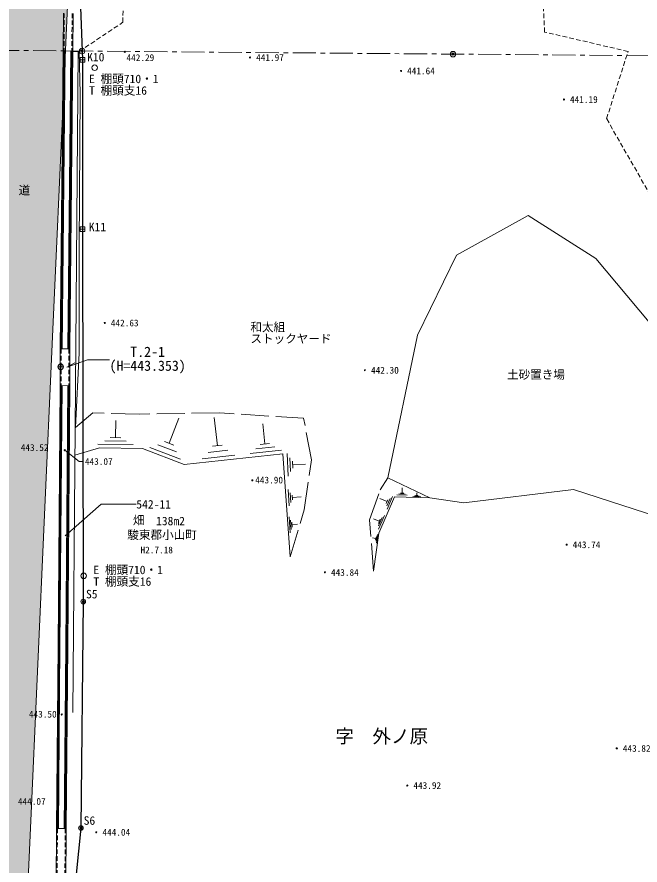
# Model space of a CAD drawing. Units: millimetres, scale not verified. Extents: x 5000 to 205306, y 4475 to 281715.
# Drawn here: x 67110 to 100708, y 38723 to 84420 of the extents above; entities that cross this region are included whole.
import ezdxf
from ezdxf.enums import TextEntityAlignment as Align

# ---------------------------------------------------------------- set-up
doc = ezdxf.new("R2010")
doc.units = ezdxf.units.MM
doc.header["$LTSCALE"] = 250
doc.header["$PDMODE"] = 32
doc.header["$PDSIZE"] = 125
for name, pattern in [('DASHED', [7.5, 6, -1.5]), ('USER1', [8, 5, -1, 1, -1]), ('USER3', [1.5, 1, -0.5])]:
    doc.linetypes.add(name, pattern=pattern)
for name, color, linetype, lineweight in [('センター', 7, 'Continuous', 13), ('プロットマーク', 5, 'Continuous', 13), ('ベクトルデータ', 30, 'Continuous', 13), ('地番名', 30, 'Continuous', 13), ('基準点プロット', 7, 'Continuous', 13), ('基準点点名', 7, 'Continuous', 13), ('汎用Layer', 7, 'Continuous', 13), ('測量図', 6, 'Continuous', 25), ('点名', 6, 'Continuous', 13), ('独標', 7, 'Continuous', 13), ('現況', 7, 'Continuous', 13)]:
    doc.layers.add(name, color=color, linetype=linetype, lineweight=lineweight)
for name, color, linetype in [('地目', 30, 'Continuous'), ('地積', 30, 'Continuous'), ('所在', 30, 'Continuous'), ('所有者', 30, 'Continuous'), ('日付（分筆等）', 30, 'Continuous'), ('点名(プロット1)', 5, 'Continuous'), ('道・水路', 254, 'Continuous')]:
    doc.layers.add(name, color=color, linetype=linetype)
doc.styles.add('ＭＳ ゴシック', font='')
doc.styles.add('ＭＳ 明朝', font='')
doc.styles.get('ＭＳ ゴシック').set_extended_font_data('MS Gothic')
doc.styles.get('ＭＳ 明朝').set_extended_font_data('MS Mincho')

msp = doc.modelspace()

# ---------------------------------------------------------------- hatches: boundary and pattern name
at = {"layer": '独標'}
h = msp.add_hatch(color=256, dxfattribs=at)
edge = h.paths.add_edge_path()
edge.add_ellipse((72923.6, 82538), major_axis=(23, 19.3), ratio=1, start_angle=140, end_angle=-40)
for points in [[(79652.1, 82235.4, 0.41422), (79682.1, 82205.4, 0.41422)], [(85847.5, 65382.5, 0.41422), (85877.5, 65352.5, 0.41422)], [(69657.4, 61075.5, 0.41422), (69687.4, 61045.5, 0.41422)], [(83687.6, 54488.5, 0.41422), (83717.6, 54458.5, 0.41422)], [(69501.9, 46834.3, 0.41422), (69531.9, 46804.3, 0.41422)], [(71363.3, 40489.9, 0.41422), (71393.3, 40459.9, 0.41422)]]:
    msp.add_hatch(color=256, dxfattribs=at).paths.add_polyline_path(points)
h = msp.add_hatch(color=256, dxfattribs=at)
edge = h.paths.add_edge_path()
edge.add_ellipse((87819.9, 81512.1), major_axis=(23, 19.3), ratio=1, start_angle=140, end_angle=-40)
h = msp.add_hatch(color=256, dxfattribs=at)
edge = h.paths.add_edge_path()
edge.add_ellipse((96603, 79973), major_axis=(23, 19.3), ratio=1, start_angle=140, end_angle=-40)
h = msp.add_hatch(color=256, dxfattribs=at)
edge = h.paths.add_edge_path()
edge.add_ellipse((71846.3, 67930), major_axis=(23, 19.3), ratio=1, start_angle=140, end_angle=-40)
h = msp.add_hatch(color=256, dxfattribs=at)
edge = h.paths.add_edge_path()
edge.add_ellipse((79803.1, 59449.6), major_axis=(23, 19.3), ratio=1, start_angle=140, end_angle=-40)
h = msp.add_hatch(color=256, dxfattribs=at)
edge = h.paths.add_edge_path()
edge.add_ellipse((96746, 55980.4), major_axis=(23, 19.3), ratio=1, start_angle=140, end_angle=-40)
h = msp.add_hatch(color=256, dxfattribs=at)
edge = h.paths.add_edge_path()
edge.add_ellipse((99453.8, 45006.5), major_axis=(23, 19.3), ratio=1, start_angle=140, end_angle=-40)
h = msp.add_hatch(color=256, dxfattribs=at)
edge = h.paths.add_edge_path()
edge.add_ellipse((88160, 43009), major_axis=(23, 19.3), ratio=1, start_angle=140, end_angle=-40)
at = {"layer": '道・水路'}
msp.add_hatch(color=256, dxfattribs=at).paths.add_polyline_path([(129191, 124211.6), (130981.9, 124310.5), (133649.5, 124448.6), (161326.6, 125956.5), (172380.1, 125739.2), (175068.9, 125753.2), (190022.7, 125498.8), (196623.1, 125929.6), (202005.1, 126428.9), (202005.1, 117113.2), (201288.5, 117070.1), (201029.4, 118038), (192212.3, 119262.8), (189616.5, 118700.8), (165724.3, 119295.8), (153188, 118923), (138192.6, 117935.6), (131377.7, 117415.3), (118886, 116575.5), (110602.4, 116058.6), (73473.8, 113603), (73518.7, 112808.3), (73396.6, 112800.5), (72971.3, 112182.7), (71362, 109845.1), (70823.3, 109062.7), (70680.8, 101076.1), (70261.1, 94545.4), (66929.1, 20630.6), (69957.6, 21809.8), (108771.4, 36437.2), (143328, 49589.7), (156830, 54332.2), (159745.1, 51213.3), (117587.2, 35591), (55567.9, 12897.4), (53734.1, 12140.8), (38185.3, 5704.1), (34928.9, 5704.1), (34328.5, 8117.7), (54647.1, 16455.1), (62550.2, 19373.3), (63908.9, 23521.7), (64643.2, 46960.2), (64843.9, 52456.5), (67043.2, 101910.3), (67024.8, 102977.7), (65898.6, 112058.1), (63950, 110780.8), (59350.4, 108134.2), (52596, 102601.8), (47040.1, 98966.2), (43860.5, 98011.4), (38899.8, 97124.6), (26990.7, 94712.6), (26616.7, 97619.3), (38699.5, 100028.3), (42755.1, 100710.8), (46959.8, 102126.5), (51319.8, 105229.7), (60229.7, 112154.8), (61619.1, 113226.2), (68253.5, 117098), (69636.1, 119433), (72762.1, 126783), (79650.2, 142745.7), (82511.3, 142745.7), (75834.2, 126947.8), (75471, 126110.7), (73258.7, 120992)])

# ---------------------------------------------------------------- linework, layer by layer
at = {"layer": 'センター', "color": 5, "linetype": 'USER1'}
msp.add_line((61978.5, 82653.6), (179257.5, 81686.4), dxfattribs=at)
at = {"layer": 'プロットマーク'}
for p, q in [((70514.5, 82101.6), (70764.5, 82101.6)), ((70639.5, 81976.6), (70639.5, 82226.6)), ((70521.4, 72987.3), (70771.4, 72987.3)), ((70646.4, 72862.3), (70646.4, 73112.3))]:
    msp.add_line(p, q, dxfattribs=at)
for points in [[(70514.5, 81976.6), (70764.5, 81976.6), (70764.5, 82226.6), (70514.5, 82226.6)], [(70521.4, 72862.3), (70771.4, 72862.3), (70771.4, 73112.3), (70521.4, 73112.3)]]:
    msp.add_lwpolyline(points, close=True, dxfattribs=at)
at = {"layer": 'プロットマーク', "color": 1}
for centre in [(70621.6, 82582.3), (90620.9, 82417.4)]:
    msp.add_circle(centre, 150, dxfattribs=at)
at = {"layer": 'プロットマーク', "color": 6}
for centre in [(70686.8, 52916.5), (70562.2, 40717.1)]:
    msp.add_circle(centre, 125, dxfattribs=at)
at = {"layer": 'プロットマーク', "color": 1}
for p in [(70621.6, 82582.3), (90620.9, 82417.4)]:
    msp.add_point(p, dxfattribs=at)
at = {"layer": 'プロットマーク', "color": 6}
for p in [(70686.8, 52916.5), (70562.2, 40717.1)]:
    msp.add_point(p, dxfattribs=at)
at = {"layer": 'ベクトルデータ', "color": 171}
for points in [[(70261.1, 94545.4), (69009.6, 66783.7), (68595.3, 57593), (67834.3, 40710.2), (66929.1, 20630.6)], [(70261.1, 94545.4), (70234.7, 93008.3), (70639.5, 82101.6), (70646.4, 72987.3), (70686.8, 52916.5), (70562.2, 40717.1), (69761.8, 32908), (69957.6, 21809.8)]]:
    msp.add_lwpolyline(points, dxfattribs=at)
at = {"layer": '地番名'}
msp.add_lwpolyline([(69715.8, 56459.3), (71647.4, 58161.7), (73546.2, 58161.7)], dxfattribs=at)
at = {"layer": '基準点プロット'}
for p, q in [((69318.6, 65570.2), (69618.6, 65570.2)), ((69468.6, 65420.2), (69468.6, 65720.2))]:
    msp.add_line(p, q, dxfattribs=at)
msp.add_circle((69468.6, 65570.2), 150, dxfattribs=at)
at = {"layer": '基準点点名'}
msp.add_line((69794.6, 65546.2), (70230.5, 65791.1), dxfattribs=at)
msp.add_lwpolyline([(69794.6, 65546.2), (70914.9, 65939.1), (72093.5, 65939.1)], dxfattribs=at)
at = {"layer": '測量図'}
msp.add_lwpolyline([(110167.5, 110591.6), (89744.9, 111648.9), (83271.2, 112233), (72971.3, 112182.7), (71362, 109845.1), (70812.5, 108412.7), (70680.8, 101076.1), (70261.1, 94545.4), (70234.7, 93008.3), (70639.5, 82101.6), (70646.4, 72987.3), (70686.8, 52916.5), (70562.2, 40717.1), (69761.8, 32908), (69957.6, 21809.8), (108771.4, 36437.2)], dxfattribs=at)
at = {"layer": '独標'}
for points in [[(79652.1, 82235.4, 0.41422), (79682.1, 82205.4, 0.41422)], [(85847.5, 65382.5, 0.41422), (85877.5, 65352.5, 0.41422)], [(69657.4, 61075.5, 0.41422), (69687.4, 61045.5, 0.41422)], [(83687.6, 54488.5, 0.41422), (83717.6, 54458.5, 0.41422)], [(69501.9, 46834.3, 0.41422), (69531.9, 46804.3, 0.41422)], [(71363.3, 40489.9, 0.41422), (71393.3, 40459.9, 0.41422)]]:
    msp.add_lwpolyline(points, format="xyb", close=True, dxfattribs=at)
msp.add_lwpolyline([(69687.4, 61075.5), (70460.9, 60467.7), (70649.7, 60467.7)], dxfattribs=at)
for centre, start, end in [((72923.6, 82538), 360, 180), ((72923.6, 82538), 180, 360), ((79682.1, 82235.4), 0, 180), ((87819.9, 81512.1), 360, 180), ((87819.9, 81512.1), 180, 360), ((96603, 79973), 359.99898, 180.00102), ((96603, 79973), 180, 360), ((71846.3, 67930), 359.99898, 180.00102), ((71846.3, 67930), 180, 360), ((85877.5, 65382.5), 0, 180), ((69687.4, 61075.5), 0, 180), ((79803.1, 59449.6), 359.99898, 180.00102), ((79803.1, 59449.6), 180, 360), ((96746, 55980.4), 359.99908, 180.00092), ((96746, 55980.4), 180, 0), ((83717.6, 54488.5), 359.99908, 180.00092), ((69531.9, 46834.3), 0, 180), ((99453.8, 45006.5), 359.99908, 180.00092), ((99453.8, 45006.5), 180, 0), ((88160, 43009), 359.99898, 180.00102), ((88160, 43009), 180, 360), ((71393.3, 40489.9), 0, 180)]:
    msp.add_arc(centre, 30, start, end, dxfattribs=at)
at = {"layer": '現況', "linetype": 'USER3'}
for p, q in [((95563.6, 83607.3), (94940.9, 95717.5)), ((69662.8, 84614.9), (69652.5, 82586.6)), ((70082.8, 84612.3), (70072.5, 82583.5)), ((69493.3, 66540.8), (69495.4, 64553.4)), ((69913.3, 66539), (69915.4, 64551.9)), ((69293.2, 40692.6), (69268.4, 36872.9)), ((69713.1, 40689.4), (69688.3, 36870))]:
    msp.add_line(p, q, dxfattribs=at)
at = {"layer": '現況'}
for p, q in [((69612.8, 84615.2), (69602.5, 82587)), ((70132.8, 84612), (70122.5, 82583.1)), ((69602.5, 82587), (69443.3, 66541)), ((69652.5, 82586.6), (69493.3, 66540.8)), ((69543.3, 66540.6), (69702.5, 82586.2)), ((69652.5, 82586.6), (70072.5, 82583.5)), ((70012.5, 82583.9), (69853.3, 66539.2)), ((70072.5, 82583.5), (69913.3, 66539)), ((70122.5, 82583.1), (69963.3, 66538.7)), ((70418.7, 82557.6), (70122.3, 82560.2)), ((70418.7, 82557.6), (70471.1, 82562.6)), ((94673.8, 73726.4), (90811.4, 71584.3)), ((90811.4, 71584.3), (88704.3, 67273.5)), ((88704.3, 67273.5), (87106.5, 59578)), ((69443.3, 66541), (69445.4, 64553.6)), ((69493.3, 66540.8), (69913.3, 66539)), ((69963.3, 66538.7), (69965.4, 64551.7)), ((69445.4, 64553.6), (69329.4, 50540.8)), ((69495.4, 64553.4), (69379.4, 50540.4)), ((69429.4, 50540), (69545.4, 64553.2)), ((69495.4, 64553.4), (69915.4, 64551.9)), ((69855.4, 64552.1), (69739.3, 50537.3)), ((69915.4, 64551.9), (69799.3, 50536.8)), ((69965.4, 64551.7), (69849.3, 50536.4)), ((72427.6, 61751.2), (72441, 62680.3)), ((75314.4, 61446), (75832.8, 62795.7)), ((77915.6, 61314.4), (77748.7, 62838.8)), ((80482.4, 61412), (80363.1, 62501.8)), ((72143, 61755.3), (72712.2, 61747.1)), ((71473.6, 61401.4), (73371.1, 61374.1)), ((71855.8, 61577.7), (72994.2, 61561.3)), ((74715.1, 61368.2), (75707.5, 60987)), ((75066.3, 61541.3), (75562.5, 61350.7)), ((77650.4, 61285.4), (78180.9, 61343.4)), ((79998.7, 61143.1), (81012.9, 61254.1)), ((80228.9, 61384.2), (80736, 61439.8)), ((71565.3, 61200.1), (70230.4, 60802.7)), ((74281.1, 61226.9), (75935.3, 60591.5)), ((77098.1, 60609.5), (78866.4, 60803.1)), ((77418.5, 60952.2), (78479.4, 61068.4)), ((79684, 60892.7), (81374.4, 61077.8)), ((81674.1, 60896.5), (81729.1, 59668.1)), ((81820.4, 60656.9), (81853.5, 59919.9)), ((81964.1, 60478.7), (81980.6, 60110.2)), ((81972.3, 60294.4), (82671.6, 60325.8)), ((87106.5, 59578), (89370.1, 58503.1)), ((81730.3, 58957.5), (81794.1, 58071.4)), ((87879.8, 58766), (87889.7, 59052.5)), ((81838.3, 58787.1), (81876.6, 58255.5)), ((81943.1, 58661.1), (81962.2, 58395.2)), ((81952.7, 58528.1), (82444, 58563.5)), ((87476.2, 58568.1), (86627.5, 56613.3)), ((87369, 58572.3), (87078.9, 57904.1)), ((89370.1, 58503.1), (87476.2, 58568.1)), ((87595.6, 58664.1), (88156.3, 58644.8)), ((87709.7, 58716), (88046.1, 58704.5)), ((87795.7, 58768.9), (87963.9, 58763.1)), ((88455.7, 58584.5), (88881, 58569.9)), ((88541.7, 58610.4), (88796.9, 58601.6)), ((88606.5, 58637), (88734.1, 58632.6)), ((88670.3, 58634.8), (88675.3, 58779.6)), ((89370.1, 58503.1), (91209.3, 58231.2)), ((87068.4, 58305.7), (86675.4, 58476.4)), ((87111.9, 58406), (87024.9, 58205.5)), ((87233.2, 58472.5), (87059.1, 58071.5)), ((81786.6, 57479.7), (81848.1, 56624.5)), ((81858.3, 57313), (81895.2, 56799.9)), ((81926.9, 57189), (81945.4, 56932.4)), ((86645.3, 57243.9), (86327.3, 57382)), ((86596.7, 57131.9), (86694, 57356)), ((86606.8, 56816.6), (86931.2, 57563.9)), ((86609.9, 56992.9), (86804.5, 57441.3)), ((81936.1, 57060.7), (82239.4, 57082.5)), ((86461.4, 56325.1), (86276.9, 56351.9)), ((86627.5, 56613.3), (86329.8, 54559.4)), ((86451, 56253), (86471.9, 56397.3)), ((86476.6, 56175.6), (86518.5, 56464.2)), ((86498.9, 56074.1), (86568.6, 56555.2)), ((69329.4, 50540.8), (69243.2, 40693)), ((69379.4, 50540.4), (69293.2, 40692.6)), ((69343.2, 40692.2), (69429.4, 50540)), ((69739.3, 50537.3), (69653.1, 40689.8)), ((69799.3, 50536.8), (69713.1, 40689.4)), ((69849.3, 50536.4), (69763.1, 40689)), ((69243.2, 40693), (69218.4, 36873.3)), ((69243.2, 40693), (69763.1, 40689)), ((69763.1, 40689), (69738.3, 36869.7))]:
    msp.add_line(p, q, dxfattribs=at)
at = {"layer": '現況', "linetype": 'USER3'}
for points in [[(70471.1, 82562.6), (72823, 84131.8), (72896.9, 92251.4), (73256.3, 95926.5), (74549.1, 96308.8), (80276.7, 96152.3), (86435.9, 95069.2), (87080.9, 99895.2)], [(106748, 68390.7), (107465.5, 64217.7), (103549.3, 65758.7), (102392.1, 72851.1), (98903, 78936.2), (100060.1, 82560.4), (95563.6, 83607.3)]]:
    msp.add_lwpolyline(points, dxfattribs=at)
at = {"layer": '現況'}
for points in [[(70418.7, 82557.6), (70242.3, 62247), (70116.6, 46935.4)], [(70242.3, 62247), (70273.4, 62293.6), (70464.2, 66319.4), (70473.7, 72029.4), (70510.6, 80272.3), (70471.1, 82562.6)], [(94673.8, 73726.4), (98323.2, 71411.8), (102317.9, 66647), (108005, 62481.9), (109179, 58796.5), (105551.4, 55743.4), (102326.8, 57275.3), (97115.7, 58961.6), (91209.3, 58231.2)], [(71565.3, 61200.1), (73879.9, 61166.7), (76130.5, 60302.3), (81441.1, 60883.9), (81841.6, 55323.5)]]:
    msp.add_lwpolyline(points, dxfattribs=at)
at = {"layer": '現況', "linetype": 'DASHED'}
for points in [[(81841.6, 55323.5), (82592.2, 57863.8), (82989.4, 60560.8), (82569.9, 62794.9), (78028.5, 63093.6), (73695.7, 63015.7), (71194.9, 63086.1), (70273.4, 62293.6)], [(86329.8, 54559.4), (86128.4, 57314.8), (86696.2, 58946.6), (87106.5, 59578)]]:
    msp.add_lwpolyline(points, dxfattribs=at)
at = {"layer": '現況'}
for centre in [(71299.8, 81683.4), (70708.9, 54307.3)]:
    msp.add_circle(centre, 150, dxfattribs=at)

# ---------------------------------------------------------------- texts
at = {"layer": '地番名', "style": 'ＭＳ 明朝'}
msp.add_text('道', height=458.2, dxfattribs=at).set_placement((67198.3, 74716.2), align=Align.BOTTOM_LEFT)
msp.add_text('542-11', height=458.2, dxfattribs=at).set_placement((73546.2, 58161.7), align=Align.MIDDLE_LEFT)
at = {"layer": '地目', "style": 'ＭＳ 明朝'}
msp.add_text('畑', height=458.2, dxfattribs=at).set_placement((73362.8, 56938.8), align=Align.BOTTOM_LEFT)
at = {"layer": '地積', "style": 'ＭＳ 明朝'}
msp.add_text('138m2', height=458.2, dxfattribs=at).set_placement((74610.5, 56894), align=Align.BOTTOM_LEFT)
at = {"layer": '基準点点名', "style": 'ＭＳ ゴシック'}
for s, p in [('T.2-1', (74156, 65939.1)), ('(H=443.353)', (74156, 65189.1))]:
    msp.add_text(s, height=549.9, dxfattribs=at).set_placement(p, align=Align.BOTTOM_CENTER)
at = {"layer": '所在', "style": 'ＭＳ 明朝'}
msp.add_text('字\u3000外ノ原', height=733.1, dxfattribs=at).set_placement((84278.8, 45075.1), align=Align.BOTTOM_LEFT)
at = {"layer": '所有者', "style": 'ＭＳ 明朝'}
msp.add_text('駿東郡小山町', height=458.2, dxfattribs=at).set_placement((73061.6, 56146.1), align=Align.BOTTOM_LEFT)
at = {"layer": '日付（分筆等）', "style": 'ＭＳ 明朝'}
msp.add_text('H2.7.18', height=366.6, dxfattribs=at).set_placement((73774.1, 55405.2), align=Align.BOTTOM_LEFT)
at = {"layer": '汎用Layer', "style": 'ＭＳ ゴシック'}
for s, p in [('E 棚頭710・1', (70999.2, 80716.3)), ('T 棚頭支16', (70999.2, 80091.3)), ('和太組', (79697.1, 67339.9)), ('ストックヤード', (79697.1, 66714.9)), ('土砂置き場', (93533.3, 64783.7)), ('E 棚頭710・1', (71233.6, 54258.8)), ('T 棚頭支16', (71233.6, 53633.8))]:
    msp.add_text(s, height=458.2, dxfattribs=at).set_placement(p, align=Align.BOTTOM_LEFT)
at = {"layer": '点名', "style": 'ＭＳ 明朝'}
for s, p in [('S5', (70832.2, 52953.6)), ('S6', (70707.6, 40754.2))]:
    msp.add_text(s, height=458.2, dxfattribs=at).set_placement(p, align=Align.BOTTOM_LEFT)
at = {"layer": '点名(プロット1)', "style": 'ＭＳ ゴシック'}
for s, p in [('K10', (71361.6, 81889)), ('K11', (71451.5, 72736.9))]:
    msp.add_text(s, height=458.2, dxfattribs=at).set_placement(p, align=Align.BOTTOM_CENTER)
at = {"layer": '独標', "style": 'ＭＳ ゴシック'}
for s, p in [('442.29', (73765.8, 82227.6)), ('441.97', (80757.1, 82235.4)), ('441.64', (88894.9, 81512.1)), ('441.19', (97678, 79973)), ('442.63', (72921.3, 67930)), ('442.30', (86952.5, 65382.5)), ('443.52', (68064.5, 61217.7)), ('443.90', (80707.8, 59468.1)), ('443.74', (97821, 55980.4)), ('443.84', (84792.6, 54488.5)), ('443.50', (68503.6, 46852.3)), ('443.82', (100528.8, 45006.5)), ('443.92', (89235, 43009)), ('444.07', (67910.6, 42150.7)), ('444.04', (72468.3, 40489.9))]:
    msp.add_text(s, height=366.6, dxfattribs=at).set_placement(p, align=Align.MIDDLE_CENTER)
msp.add_text('443.07', height=366.6, dxfattribs=at).set_placement((70774.7, 60467.7), align=Align.MIDDLE_LEFT)

doc.saveas('drawing.dxf')
